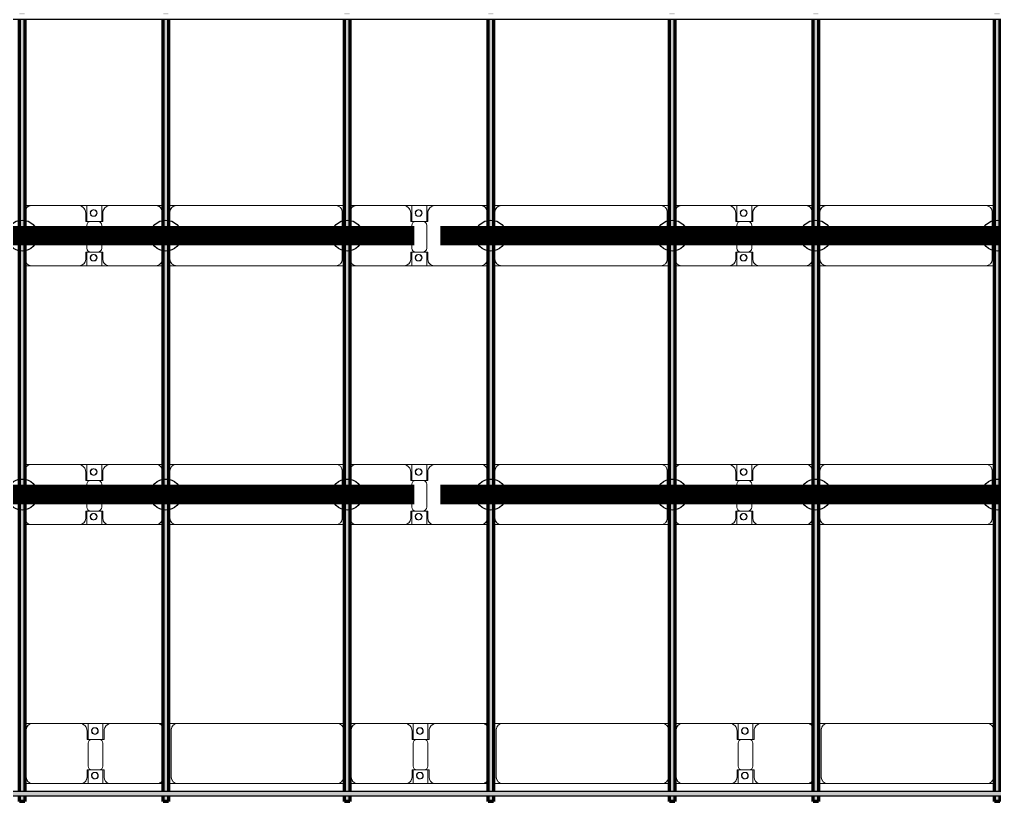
# Model space of a CAD drawing. Header units: millimetres. Extents: x -268744 to 115753, y -96240 to -10461.
# Drawn here: x -60065 to -52535, y -70687 to -64647 of the extents above; entities that cross this region are included whole.
import ezdxf

# ---------------------------------------------------------------- set-up
doc = ezdxf.new("R2010")
doc.units = ezdxf.units.MM
doc.layers.add('A-GENM', color=13, linetype='Continuous', lineweight=9)
doc.layers.add('S-BEAM', color=12, linetype='Continuous', lineweight=9)
doc.layers.add('GC-HOP 40x60 GIA CUONG', color=1, linetype='Continuous')

# ---------------------------------------------------------------- blocks, each defined once
blk = doc.blocks.new('Dầm C52 - Hộp 40x60-104813-KHUNG KẾT CẤU BÈ PIN 1')
at = {"layer": 'S-BEAM', "lineweight": 25}
blk.add_hatch(color=4, dxfattribs=at).paths.add_polyline_path([(-145811, -20), (145811, -20), (145811, 20), (-145811, 20)])
at = {"layer": 'S-BEAM', "color": 4, "lineweight": 25}
for p, q in [((-145811, 20), (145811, 20)), ((145811, -20), (-145811, -20))]:
    blk.add_line(p, q, dxfattribs=at)
blk = doc.blocks.new('Dầm C52 - Hộp 40x60-V24-KHUNG KẾT CẤU BÈ PIN 1')
at = {"layer": 'S-BEAM', "color": 4, "lineweight": 25}
blk.add_line((145811, -20), (-145811, -20), dxfattribs=at)
blk = doc.blocks.new('Dai phao do pin - DẢI PHAO ĐỠ PIN-V55-KHUNG KẾT CẤU BÈ PIN 1')
at = {"layer": 'A-GENM', "color": 7}
for p, q in [((48397.6, 241.6), (48459.7, 241.6)), ((48397.6, 241.6), (48459.7, 241.6)), ((48819.7, 241.6), (48459.7, 241.6)), ((48819.7, 241.6), (49002.2, 241.6)), ((49002.2, 241.6), (48819.7, 241.6)), ((48887.8, 241.6), (49070.3, 241.6)), ((48887.8, 116.2), (48887.8, 241.6)), ((49070.3, 241.6), (48887.8, 241.6)), ((49002.2, 241.6), (49002.2, 116.2)), ((49420.3, 241.6), (49070.3, 241.6)), ((49420.3, 241.6), (49467.6, 241.6)), ((49420.3, 241.6), (49467.6, 241.6)), ((49507.6, 241.6), (49579.7, 241.6)), ((49507.6, 241.6), (49579.7, 241.6)), ((50810.3, 241.6), (49579.7, 241.6)), ((50810.3, 241.6), (50867.6, 241.6)), ((50810.3, 241.6), (50867.6, 241.6)), ((50907.6, 241.6), (50969.7, 241.6)), ((50907.6, 241.6), (50969.7, 241.6)), ((51329.7, 241.6), (50969.7, 241.6)), ((51329.7, 241.6), (51512.2, 241.6)), ((51512.2, 241.6), (51329.7, 241.6)), ((51397.8, 241.6), (51580.3, 241.6)), ((51397.8, 116.2), (51397.8, 241.6)), ((51580.3, 241.6), (51397.8, 241.6)), ((51512.2, 241.6), (51512.2, 116.2)), ((51930.3, 241.6), (51580.3, 241.6)), ((51930.3, 241.6), (51977.6, 241.6)), ((51930.3, 241.6), (51977.6, 241.6)), ((52017.6, 241.6), (52089.7, 241.6)), ((52017.6, 241.6), (52089.7, 241.6)), ((53320.3, 241.6), (52089.7, 241.6)), ((53320.3, 241.6), (53377.6, 241.6)), ((53320.3, 241.6), (53377.6, 241.6)), ((53417.6, 241.6), (53479.7, 241.6)), ((53417.6, 241.6), (53479.7, 241.6)), ((53839.7, 241.6), (53479.7, 241.6)), ((53839.7, 241.6), (54022.2, 241.6)), ((54022.2, 241.6), (53839.7, 241.6)), ((53907.8, 241.6), (54090.3, 241.6)), ((53907.8, 116.2), (53907.8, 241.6)), ((54090.3, 241.6), (53907.8, 241.6)), ((54022.2, 241.6), (54022.2, 116.2)), ((54440.3, 241.6), (54090.3, 241.6)), ((54440.3, 241.6), (54487.6, 241.6)), ((54440.3, 241.6), (54487.6, 241.6)), ((54527.6, 241.6), (54599.7, 241.6)), ((54527.6, 241.6), (54599.7, 241.6)), ((55830.3, 241.6), (54599.7, 241.6)), ((55830.3, 241.6), (55887.6, 241.6)), ((55830.3, 241.6), (55887.6, 241.6)), ((48409.7, 191.6), (48409.7, -173.4)), ((48879.7, 118.2), (48879.7, 181.6)), ((49010.3, 181.6), (49010.3, 118.2)), ((49529.7, 191.6), (49529.7, -173.4)), ((50860.3, -173.4), (50860.3, 191.6)), ((50919.7, 191.6), (50919.7, -173.4)), ((51389.7, 118.2), (51389.7, 181.6)), ((51520.3, 181.6), (51520.3, 118.2)), ((52039.7, 191.6), (52039.7, -173.4)), ((53370.3, -173.4), (53370.3, 191.6)), ((53429.7, 191.6), (53429.7, -173.4)), ((53899.7, 118.2), (53899.7, 181.6)), ((54030.3, 181.6), (54030.3, 118.2)), ((54549.7, 191.6), (54549.7, -173.4)), ((55880.3, -173.4), (55880.3, 191.6)), ((48972.2, 118.2), (48879.7, 118.2)), ((48887.8, 88.2), (48887.8, -88.2)), ((49010.3, 118.2), (48917.8, 118.2)), ((49002.2, -88.2), (49002.2, 88.2)), ((51482.2, 118.2), (51389.7, 118.2)), ((51397.8, 88.2), (51397.8, -88.2)), ((51520.3, 118.2), (51427.8, 118.2)), ((51512.2, -88.2), (51512.2, 88.2)), ((53992.2, 118.2), (53899.7, 118.2)), ((53907.8, 88.2), (53907.8, -88.2)), ((54030.3, 118.2), (53937.8, 118.2)), ((54022.2, -88.2), (54022.2, 88.2)), ((48879.7, -173.4), (48879.7, -118.2)), ((48879.7, -118.2), (48972.2, -118.2)), ((48887.8, -223.4), (48887.8, -116.2)), ((48917.8, -118.2), (49010.3, -118.2)), ((49002.2, -116.2), (49002.2, -223.4)), ((49010.3, -118.2), (49010.3, -173.4)), ((51389.7, -173.4), (51389.7, -118.2)), ((51389.7, -118.2), (51482.2, -118.2)), ((51397.8, -223.4), (51397.8, -116.2)), ((51427.8, -118.2), (51520.3, -118.2)), ((51512.2, -116.2), (51512.2, -223.4)), ((51520.3, -118.2), (51520.3, -173.4)), ((53899.7, -173.4), (53899.7, -118.2)), ((53899.7, -118.2), (53992.2, -118.2)), ((53907.8, -223.4), (53907.8, -116.2)), ((53937.8, -118.2), (54030.3, -118.2)), ((54022.2, -116.2), (54022.2, -223.4)), ((54030.3, -118.2), (54030.3, -173.4)), ((48459.7, -223.4), (48397.6, -223.4)), ((48459.7, -223.4), (48397.6, -223.4)), ((48459.7, -223.4), (48829.7, -223.4)), ((49002.2, -223.4), (48829.7, -223.4)), ((48829.7, -223.4), (49002.2, -223.4)), ((49060.3, -223.4), (48887.8, -223.4)), ((48887.8, -223.4), (49060.3, -223.4)), ((49060.3, -223.4), (49420.3, -223.4)), ((49467.6, -223.4), (49420.3, -223.4)), ((49467.6, -223.4), (49420.3, -223.4)), ((49579.7, -223.4), (49507.6, -223.4)), ((49579.7, -223.4), (49507.6, -223.4)), ((49579.7, -223.4), (50810.3, -223.4)), ((50867.6, -223.4), (50810.3, -223.4)), ((50867.6, -223.4), (50810.3, -223.4)), ((50969.7, -223.4), (50907.6, -223.4)), ((50969.7, -223.4), (50907.6, -223.4)), ((50969.7, -223.4), (51339.7, -223.4)), ((51512.2, -223.4), (51339.7, -223.4)), ((51339.7, -223.4), (51512.2, -223.4)), ((51570.3, -223.4), (51397.8, -223.4)), ((51397.8, -223.4), (51570.3, -223.4)), ((51570.3, -223.4), (51930.3, -223.4)), ((51977.6, -223.4), (51930.3, -223.4)), ((51977.6, -223.4), (51930.3, -223.4)), ((52089.7, -223.4), (52017.6, -223.4)), ((52089.7, -223.4), (52017.6, -223.4)), ((52089.7, -223.4), (53320.3, -223.4)), ((53377.6, -223.4), (53320.3, -223.4)), ((53377.6, -223.4), (53320.3, -223.4)), ((53479.7, -223.4), (53417.6, -223.4)), ((53479.7, -223.4), (53417.6, -223.4)), ((53479.7, -223.4), (53849.7, -223.4)), ((54022.2, -223.4), (53849.7, -223.4)), ((53849.7, -223.4), (54022.2, -223.4)), ((54080.3, -223.4), (53907.8, -223.4)), ((53907.8, -223.4), (54080.3, -223.4)), ((54080.3, -223.4), (54440.3, -223.4)), ((54487.6, -223.4), (54440.3, -223.4)), ((54487.6, -223.4), (54440.3, -223.4)), ((54599.7, -223.4), (54527.6, -223.4)), ((54599.7, -223.4), (54527.6, -223.4)), ((54599.7, -223.4), (55830.3, -223.4)), ((55887.6, -223.4), (55830.3, -223.4)), ((55887.6, -223.4), (55830.3, -223.4))]:
    blk.add_line(p, q, dxfattribs=at)
for centre, radius, start, end in [((48459.7, 191.6), 50, 90, 180), ((48459.7, 191.6), 50, 105, 180), ((48819.7, 181.6), 60, 0, 90), ((48819.7, 181.6), 60, 0, 60), ((49070.3, 181.6), 60, 90, 180), ((49070.3, 181.6), 60, 120, 180), ((49420.3, 191.6), 50, 30, 90), ((49420.3, 191.6), 50, 30, 75), ((49579.7, 191.6), 50, 90, 180), ((49579.7, 191.6), 50, 105, 135), ((50810.3, 191.6), 50, 360, 90), ((50810.3, 191.6), 50, 60, 90), ((50969.7, 191.6), 50, 90, 180), ((50969.7, 191.6), 50, 105, 180), ((51329.7, 181.6), 60, 0, 90), ((51329.7, 181.6), 60, 0, 60), ((51580.3, 181.6), 60, 90, 180), ((51580.3, 181.6), 60, 120, 180), ((51930.3, 191.6), 50, 30, 90), ((51930.3, 191.6), 50, 30, 75), ((52089.7, 191.6), 50, 90, 180), ((52089.7, 191.6), 50, 105, 135), ((53320.3, 191.6), 50, 360, 90), ((53320.3, 191.6), 50, 60, 90), ((53479.7, 191.6), 50, 90, 180), ((53479.7, 191.6), 50, 105, 180), ((53839.7, 181.6), 60, 0, 90), ((53839.7, 181.6), 60, 0, 60), ((54090.3, 181.6), 60, 90, 180), ((54090.3, 181.6), 60, 120, 180), ((54440.3, 191.6), 50, 30, 90), ((54440.3, 191.6), 50, 30, 75), ((54599.7, 191.6), 50, 90, 180), ((54599.7, 191.6), 50, 105, 135), ((55830.3, 191.6), 50, 360, 90), ((55830.3, 191.6), 50, 60, 90), ((48938.6, 183.2), 25, 0, 180), ((48938.6, 183.2), 25, 180, 360), ((48938.6, 183.2), 25, 0, 165), ((48941.4, 183.2), 25, 0, 180), ((48941.4, 183.2), 25, 90, 180), ((48941.4, 183.2), 25, 180, 360), ((48941.4, 183.2), 25, 180, 300), ((48938.6, 183.2), 25, 210, 0), ((48941.4, 183.2), 25, 15, 75), ((48941.4, 183.2), 25, 330, 345), ((49579.7, 191.6), 50, 150, 180), ((50810.3, 191.6), 50, 15, 30), ((51448.6, 183.2), 25, 360, 180), ((51448.6, 183.2), 25, 180, 0), ((51448.6, 183.2), 25, 360, 165), ((51451.4, 183.2), 25, 0, 180), ((51451.4, 183.2), 25, 90, 180), ((51451.4, 183.2), 25, 180, 0), ((51451.4, 183.2), 25, 180, 300), ((51448.6, 183.2), 25, 210, 360), ((51451.4, 183.2), 25, 15, 75), ((51451.4, 183.2), 25, 330, 345), ((52089.7, 191.6), 50, 150, 180), ((53320.3, 191.6), 50, 15, 30), ((53958.6, 183.2), 25, 360, 180), ((53958.6, 183.2), 25, 180, 360), ((53958.6, 183.2), 25, 360, 165), ((53961.4, 183.2), 25, 0, 180), ((53961.4, 183.2), 25, 90, 180), ((53961.4, 183.2), 25, 180, 0), ((53961.4, 183.2), 25, 180, 300), ((53958.6, 183.2), 25, 210, 360), ((53961.4, 183.2), 25, 15, 75), ((53961.4, 183.2), 25, 330, 345), ((54599.7, 191.6), 50, 150, 180), ((55830.3, 191.6), 50, 15, 30), ((48917.8, 88.2), 30, 90, 180), ((48972.2, 88.2), 30, 0, 90), ((51427.8, 88.2), 30, 90, 180), ((51482.2, 88.2), 30, 0, 90), ((53937.8, 88.2), 30, 90, 180), ((53992.2, 88.2), 30, 0, 90), ((48917.8, -88.2), 30, 180, 270), ((48938.6, -161.8), 25, 0, 180), ((48938.6, -161.8), 25, 105, 165), ((48941.4, -161.8), 25, 360, 180), ((48941.4, -161.8), 25, 105, 180), ((48938.6, -161.8), 25, 0, 75), ((48941.4, -161.8), 25, 15, 75), ((48972.2, -88.2), 30, 270, 360), ((51427.8, -88.2), 30, 180, 270), ((51448.6, -161.8), 25, 360, 180), ((51448.6, -161.8), 25, 105, 165), ((51451.4, -161.8), 25, 0, 180), ((51451.4, -161.8), 25, 105, 180), ((51448.6, -161.8), 25, 360, 75), ((51451.4, -161.8), 25, 15, 75), ((51482.2, -88.2), 30, 270, 0), ((53937.8, -88.2), 30, 180, 270), ((53958.6, -161.8), 25, 360, 180), ((53958.6, -161.8), 25, 105, 165), ((53961.4, -161.8), 25, 0, 180), ((53961.4, -161.8), 25, 105, 180), ((53958.6, -161.8), 25, 360, 75), ((53961.4, -161.8), 25, 15, 75), ((53992.2, -88.2), 30, 270, 0), ((48459.7, -173.4), 50, 180, 270), ((48459.7, -173.4), 50, 180, 255), ((48829.7, -173.4), 50, 270, 0), ((48829.7, -173.4), 50, 285, 0), ((48938.6, -161.8), 25, 180, 0), ((48938.6, -161.8), 25, 195, 0), ((48941.4, -161.8), 25, 180, 360), ((48941.4, -161.8), 25, 180, 270), ((48941.4, -161.8), 25, 285, 345), ((49060.3, -173.4), 50, 180, 270), ((49060.3, -173.4), 50, 180, 255), ((49420.3, -173.4), 50, 270, 330), ((49420.3, -173.4), 50, 285, 330), ((49579.7, -173.4), 50, 180, 270), ((49579.7, -173.4), 50, 180, 210), ((49579.7, -173.4), 50, 240, 270), ((50810.3, -173.4), 50, 270, 0), ((50810.3, -173.4), 50, 285, 300), ((50810.3, -173.4), 50, 330, 0), ((50969.7, -173.4), 50, 180, 270), ((50969.7, -173.4), 50, 180, 255), ((51339.7, -173.4), 50, 270, 360), ((51339.7, -173.4), 50, 285, 0), ((51448.6, -161.8), 25, 180, 0), ((51448.6, -161.8), 25, 195, 360), ((51451.4, -161.8), 25, 180, 0), ((51451.4, -161.8), 25, 180, 270), ((51451.4, -161.8), 25, 285, 345), ((51570.3, -173.4), 50, 180, 270), ((51570.3, -173.4), 50, 180, 255), ((51930.3, -173.4), 50, 270, 330), ((51930.3, -173.4), 50, 285, 330), ((52089.7, -173.4), 50, 180, 270), ((52089.7, -173.4), 50, 180, 210), ((52089.7, -173.4), 50, 240, 270), ((53320.3, -173.4), 50, 270, 0), ((53320.3, -173.4), 50, 330, 0), ((53479.7, -173.4), 50, 180, 270), ((53479.7, -173.4), 50, 180, 255), ((53849.7, -173.4), 50, 270, 360), ((53849.7, -173.4), 50, 285, 360), ((53958.6, -161.8), 25, 180, 360), ((53958.6, -161.8), 25, 195, 360), ((53961.4, -161.8), 25, 180, 0), ((53961.4, -161.8), 25, 180, 270), ((53961.4, -161.8), 25, 285, 345), ((54080.3, -173.4), 50, 180, 270), ((54080.3, -173.4), 50, 180, 255), ((54440.3, -173.4), 50, 270, 330), ((54440.3, -173.4), 50, 285, 330), ((54599.7, -173.4), 50, 180, 270), ((54599.7, -173.4), 50, 180, 210), ((54599.7, -173.4), 50, 240, 270), ((55830.3, -173.4), 50, 270, 0), ((55830.3, -173.4), 50, 285, 300), ((55830.3, -173.4), 50, 330, 0)]:
    blk.add_arc(centre, radius, start, end, dxfattribs=at)
blk = doc.blocks.new('Dai phao do pin - DẢI PHAO ĐỠ PIN-V56-KHUNG KẾT CẤU BÈ PIN 1')
at = {"layer": 'A-GENM', "color": 7}
for p, q in [((48407.6, 241.6), (48459.7, 241.6)), ((48407.6, 241.6), (48459.7, 241.6)), ((48819.7, 241.6), (48459.7, 241.6)), ((48819.7, 241.6), (49002.2, 241.6)), ((49002.2, 241.6), (48819.7, 241.6)), ((48887.8, 241.6), (49070.3, 241.6)), ((48887.8, 116.2), (48887.8, 241.6)), ((49070.3, 241.6), (48887.8, 241.6)), ((49002.2, 241.6), (49002.2, 116.2)), ((49420.3, 241.6), (49070.3, 241.6)), ((49420.3, 241.6), (49477.6, 241.6)), ((49420.3, 241.6), (49477.6, 241.6)), ((49517.6, 241.6), (49579.7, 241.6)), ((49517.6, 241.6), (49579.7, 241.6)), ((50810.3, 241.6), (49579.7, 241.6)), ((50810.3, 241.6), (50877.6, 241.6)), ((50810.3, 241.6), (50877.6, 241.6)), ((50917.6, 241.6), (50969.7, 241.6)), ((50917.6, 241.6), (50969.7, 241.6)), ((51329.7, 241.6), (50969.7, 241.6)), ((51329.7, 241.6), (51512.2, 241.6)), ((51512.2, 241.6), (51329.7, 241.6)), ((51397.8, 241.6), (51580.3, 241.6)), ((51397.8, 116.2), (51397.8, 241.6)), ((51580.3, 241.6), (51397.8, 241.6)), ((51512.2, 241.6), (51512.2, 116.2)), ((51930.3, 241.6), (51580.3, 241.6)), ((51930.3, 241.6), (51987.6, 241.6)), ((51930.3, 241.6), (51987.6, 241.6)), ((52027.6, 241.6), (52089.7, 241.6)), ((52027.6, 241.6), (52089.7, 241.6)), ((53320.3, 241.6), (52089.7, 241.6)), ((53320.3, 241.6), (53387.6, 241.6)), ((53320.3, 241.6), (53387.6, 241.6)), ((53427.6, 241.6), (53479.7, 241.6)), ((53427.6, 241.6), (53479.7, 241.6)), ((53839.7, 241.6), (53479.7, 241.6)), ((53839.7, 241.6), (54022.2, 241.6)), ((54022.2, 241.6), (53839.7, 241.6)), ((53907.8, 241.6), (54090.3, 241.6)), ((53907.8, 116.2), (53907.8, 241.6)), ((54090.3, 241.6), (53907.8, 241.6)), ((54022.2, 241.6), (54022.2, 116.2)), ((54440.3, 241.6), (54090.3, 241.6)), ((54440.3, 241.6), (54497.6, 241.6)), ((54440.3, 241.6), (54497.6, 241.6)), ((54537.6, 241.6), (54599.7, 241.6)), ((54537.6, 241.6), (54599.7, 241.6)), ((55830.3, 241.6), (54599.7, 241.6)), ((55830.3, 241.6), (55897.6, 241.6)), ((55830.3, 241.6), (55897.6, 241.6)), ((48409.7, 191.6), (48409.7, -173.4)), ((48879.7, 118.2), (48879.7, 181.6)), ((49010.3, 181.6), (49010.3, 118.2)), ((49470.3, -173.4), (49470.3, 191.6)), ((49529.7, 191.6), (49529.7, -173.4)), ((50860.3, -173.4), (50860.3, 191.6)), ((50919.7, 191.6), (50919.7, -173.4)), ((51389.7, 118.2), (51389.7, 181.6)), ((51520.3, 181.6), (51520.3, 118.2)), ((51980.3, -173.4), (51980.3, 191.6)), ((52039.7, 191.6), (52039.7, -173.4)), ((53370.3, -173.4), (53370.3, 191.6)), ((53429.7, 191.6), (53429.7, -173.4)), ((53899.7, 118.2), (53899.7, 181.6)), ((54030.3, 181.6), (54030.3, 118.2)), ((54490.3, -173.4), (54490.3, 191.6)), ((54549.7, 191.6), (54549.7, -173.4)), ((55880.3, -173.4), (55880.3, 191.6)), ((48972.2, 118.2), (48879.7, 118.2)), ((48887.8, 88.2), (48887.8, -88.2)), ((49010.3, 118.2), (48917.8, 118.2)), ((49002.2, -88.2), (49002.2, 88.2)), ((51482.2, 118.2), (51389.7, 118.2)), ((51397.8, 88.2), (51397.8, -88.2)), ((51520.3, 118.2), (51427.8, 118.2)), ((51512.2, -88.2), (51512.2, 88.2)), ((53992.2, 118.2), (53899.7, 118.2)), ((53907.8, 88.2), (53907.8, -88.2)), ((54030.3, 118.2), (53937.8, 118.2)), ((54022.2, -88.2), (54022.2, 88.2)), ((48879.7, -173.4), (48879.7, -118.2)), ((48879.7, -118.2), (48972.2, -118.2)), ((48887.8, -223.4), (48887.8, -116.2)), ((48917.8, -118.2), (49010.3, -118.2)), ((49002.2, -116.2), (49002.2, -223.4)), ((49010.3, -118.2), (49010.3, -173.4)), ((51389.7, -173.4), (51389.7, -118.2)), ((51389.7, -118.2), (51482.2, -118.2)), ((51397.8, -223.4), (51397.8, -116.2)), ((51427.8, -118.2), (51520.3, -118.2)), ((51512.2, -116.2), (51512.2, -223.4)), ((51520.3, -118.2), (51520.3, -173.4)), ((53899.7, -173.4), (53899.7, -118.2)), ((53899.7, -118.2), (53992.2, -118.2)), ((53907.8, -223.4), (53907.8, -116.2)), ((53937.8, -118.2), (54030.3, -118.2)), ((54022.2, -116.2), (54022.2, -223.4)), ((54030.3, -118.2), (54030.3, -173.4)), ((48459.7, -223.4), (48407.6, -223.4)), ((48459.7, -223.4), (48407.6, -223.4)), ((48459.7, -223.4), (48829.7, -223.4)), ((49002.2, -223.4), (48829.7, -223.4)), ((48829.7, -223.4), (49002.2, -223.4)), ((49060.3, -223.4), (48887.8, -223.4)), ((48887.8, -223.4), (49060.3, -223.4)), ((49060.3, -223.4), (49420.3, -223.4)), ((49477.6, -223.4), (49420.3, -223.4)), ((49477.6, -223.4), (49420.3, -223.4)), ((49579.7, -223.4), (49517.6, -223.4)), ((49579.7, -223.4), (49517.6, -223.4)), ((49579.7, -223.4), (50810.3, -223.4)), ((50877.6, -223.4), (50810.3, -223.4)), ((50877.6, -223.4), (50810.3, -223.4)), ((50969.7, -223.4), (50917.6, -223.4)), ((50969.7, -223.4), (50917.6, -223.4)), ((50969.7, -223.4), (51339.7, -223.4)), ((51512.2, -223.4), (51339.7, -223.4)), ((51339.7, -223.4), (51512.2, -223.4)), ((51570.3, -223.4), (51397.8, -223.4)), ((51397.8, -223.4), (51570.3, -223.4)), ((51570.3, -223.4), (51930.3, -223.4)), ((51987.6, -223.4), (51930.3, -223.4)), ((51987.6, -223.4), (51930.3, -223.4)), ((52089.7, -223.4), (52027.6, -223.4)), ((52089.7, -223.4), (52027.6, -223.4)), ((52089.7, -223.4), (53320.3, -223.4)), ((53387.6, -223.4), (53320.3, -223.4)), ((53387.6, -223.4), (53320.3, -223.4)), ((53479.7, -223.4), (53427.6, -223.4)), ((53479.7, -223.4), (53427.6, -223.4)), ((53479.7, -223.4), (53849.7, -223.4)), ((54022.2, -223.4), (53849.7, -223.4)), ((53849.7, -223.4), (54022.2, -223.4)), ((54080.3, -223.4), (53907.8, -223.4)), ((53907.8, -223.4), (54080.3, -223.4)), ((54080.3, -223.4), (54440.3, -223.4)), ((54497.6, -223.4), (54440.3, -223.4)), ((54497.6, -223.4), (54440.3, -223.4)), ((54599.7, -223.4), (54537.6, -223.4)), ((54599.7, -223.4), (54537.6, -223.4)), ((54599.7, -223.4), (55830.3, -223.4)), ((55897.6, -223.4), (55830.3, -223.4)), ((55897.6, -223.4), (55830.3, -223.4))]:
    blk.add_line(p, q, dxfattribs=at)
for centre, radius, start, end in [((48459.7, 191.6), 50, 90, 180), ((48459.7, 191.6), 50, 105, 180), ((48819.7, 181.6), 60, 0, 90), ((48819.7, 181.6), 60, 0, 60), ((49070.3, 181.6), 60, 90, 180), ((49070.3, 181.6), 60, 120, 180), ((49420.3, 191.6), 50, 0, 90), ((49420.3, 191.6), 50, 0, 75), ((49579.7, 191.6), 50, 90, 180), ((49579.7, 191.6), 50, 105, 135), ((50810.3, 191.6), 50, 360, 90), ((50810.3, 191.6), 50, 60, 90), ((50969.7, 191.6), 50, 90, 180), ((50969.7, 191.6), 50, 105, 180), ((51329.7, 181.6), 60, 0, 90), ((51329.7, 181.6), 60, 0, 60), ((51580.3, 181.6), 60, 90, 180), ((51580.3, 181.6), 60, 120, 180), ((51930.3, 191.6), 50, 0, 90), ((51930.3, 191.6), 50, 0, 75), ((52089.7, 191.6), 50, 90, 180), ((52089.7, 191.6), 50, 105, 135), ((53320.3, 191.6), 50, 360, 90), ((53320.3, 191.6), 50, 55.98193, 90), ((53479.7, 191.6), 50, 90, 180), ((53479.7, 191.6), 50, 105, 180), ((53839.7, 181.6), 60, 0, 90), ((53839.7, 181.6), 60, 0, 60), ((54090.3, 181.6), 60, 90, 180), ((54090.3, 181.6), 60, 120, 180), ((54440.3, 191.6), 50, 0, 90), ((54440.3, 191.6), 50, 0, 75), ((54599.7, 191.6), 50, 90, 180), ((54599.7, 191.6), 50, 105, 135), ((55830.3, 191.6), 50, 360, 90), ((55830.3, 191.6), 50, 60, 90), ((48938.6, 183.2), 25, 0, 180), ((48938.6, 183.2), 25, 180, 360), ((48938.6, 183.2), 25, 0, 165), ((48941.4, 183.2), 25, 0, 180), ((48941.4, 183.2), 25, 90, 180), ((48941.4, 183.2), 25, 180, 360), ((48941.4, 183.2), 25, 180, 300), ((48938.6, 183.2), 25, 210, 0), ((48941.4, 183.2), 25, 15, 75), ((48941.4, 183.2), 25, 330, 345), ((49579.7, 191.6), 50, 150, 180), ((50810.3, 191.6), 50, 15, 30), ((51448.6, 183.2), 25, 360, 180), ((51448.6, 183.2), 25, 180, 0), ((51448.6, 183.2), 25, 360, 165), ((51451.4, 183.2), 25, 0, 180), ((51451.4, 183.2), 25, 90, 180), ((51451.4, 183.2), 25, 180, 0), ((51451.4, 183.2), 25, 180, 300), ((51448.6, 183.2), 25, 210, 360), ((51451.4, 183.2), 25, 15, 75), ((51451.4, 183.2), 25, 330, 345), ((52089.7, 191.6), 50, 150, 180), ((53320.3, 191.6), 50, 15, 30), ((53958.6, 183.2), 25, 360, 180), ((53958.6, 183.2), 25, 180, 360), ((53958.6, 183.2), 25, 360, 165), ((53961.4, 183.2), 25, 0, 180), ((53961.4, 183.2), 25, 90, 180), ((53961.4, 183.2), 25, 180, 0), ((53961.4, 183.2), 25, 180, 300), ((53958.6, 183.2), 25, 210, 255), ((53958.6, 183.2), 25, 255.62728, 360), ((53961.4, 183.2), 25, 15, 75), ((53961.4, 183.2), 25, 330, 345), ((54599.7, 191.6), 50, 150, 180), ((55830.3, 191.6), 50, 15, 30), ((48917.8, 88.2), 30, 90, 180), ((48972.2, 88.2), 30, 0, 90), ((51427.8, 88.2), 30, 90, 180), ((51482.2, 88.2), 30, 0, 90), ((53937.8, 88.2), 30, 90, 180), ((53992.2, 88.2), 30, 0, 90), ((48917.8, -88.2), 30, 180, 270), ((48938.6, -161.8), 25, 0, 180), ((48938.6, -161.8), 25, 105, 165), ((48941.4, -161.8), 25, 360, 180), ((48941.4, -161.8), 25, 105, 180), ((48938.6, -161.8), 25, 0, 75), ((48941.4, -161.8), 25, 15, 75), ((48972.2, -88.2), 30, 270, 360), ((51427.8, -88.2), 30, 180, 270), ((51448.6, -161.8), 25, 360, 180), ((51448.6, -161.8), 25, 105, 165), ((51451.4, -161.8), 25, 0, 180), ((51451.4, -161.8), 25, 105, 180), ((51448.6, -161.8), 25, 360, 75), ((51451.4, -161.8), 25, 15, 75), ((51482.2, -88.2), 30, 270, 0), ((53937.8, -88.2), 30, 180, 270), ((53958.6, -161.8), 25, 360, 180), ((53958.6, -161.8), 25, 105, 165), ((53961.4, -161.8), 25, 0, 180), ((53961.4, -161.8), 25, 105, 180), ((53958.6, -161.8), 25, 360, 75), ((53961.4, -161.8), 25, 15, 75), ((53992.2, -88.2), 30, 270, 0), ((48459.7, -173.4), 50, 180, 270), ((48459.7, -173.4), 50, 180, 255), ((48829.7, -173.4), 50, 270, 0), ((48829.7, -173.4), 50, 285, 0), ((48938.6, -161.8), 25, 180, 0), ((48938.6, -161.8), 25, 195, 0), ((48941.4, -161.8), 25, 180, 360), ((48941.4, -161.8), 25, 180, 270), ((48941.4, -161.8), 25, 285, 345), ((49060.3, -173.4), 50, 180, 270), ((49060.3, -173.4), 50, 180, 255), ((49420.3, -173.4), 50, 270, 360), ((49420.3, -173.4), 50, 285, 360), ((49579.7, -173.4), 50, 180, 270), ((49579.7, -173.4), 50, 180, 210), ((49579.7, -173.4), 50, 240, 270), ((50810.3, -173.4), 50, 270, 0), ((50810.3, -173.4), 50, 285, 300), ((50810.3, -173.4), 50, 330, 0), ((50969.7, -173.4), 50, 180, 270), ((50969.7, -173.4), 50, 180, 255), ((51339.7, -173.4), 50, 270, 360), ((51339.7, -173.4), 50, 285, 0), ((51448.6, -161.8), 25, 180, 0), ((51448.6, -161.8), 25, 195, 360), ((51451.4, -161.8), 25, 180, 0), ((51451.4, -161.8), 25, 180, 270), ((51451.4, -161.8), 25, 285, 345), ((51570.3, -173.4), 50, 180, 270), ((51570.3, -173.4), 50, 180, 255), ((51930.3, -173.4), 50, 270, 0), ((51930.3, -173.4), 50, 285, 0), ((52089.7, -173.4), 50, 180, 270), ((52089.7, -173.4), 50, 180, 210), ((52089.7, -173.4), 50, 240, 270), ((53320.3, -173.4), 50, 270, 0), ((53320.3, -173.4), 50, 285, 300), ((53320.3, -173.4), 50, 330, 0), ((53479.7, -173.4), 50, 180, 270), ((53479.7, -173.4), 50, 180, 255), ((53849.7, -173.4), 50, 270, 360), ((53849.7, -173.4), 50, 285, 360), ((53958.6, -161.8), 25, 180, 360), ((53958.6, -161.8), 25, 195, 360), ((53961.4, -161.8), 25, 180, 0), ((53961.4, -161.8), 25, 180, 270), ((53961.4, -161.8), 25, 285, 345), ((54080.3, -173.4), 50, 180, 270), ((54080.3, -173.4), 50, 180, 255), ((54440.3, -173.4), 50, 270, 360), ((54440.3, -173.4), 50, 285, 360), ((54599.7, -173.4), 50, 180, 270), ((54599.7, -173.4), 50, 180, 210.6926), ((54599.7, -173.4), 50, 240, 270), ((55830.3, -173.4), 50, 270, 0), ((55830.3, -173.4), 50, 285, 300), ((55830.3, -173.4), 50, 330, 0)]:
    blk.add_arc(centre, radius, start, end, dxfattribs=at)
blk = doc.blocks.new('Dai phao do pin - DẢI PHAO ĐỠ PIN-V57-KHUNG KẾT CẤU BÈ PIN 1')
at = {"layer": 'A-GENM', "color": 7}
for p, q in [((48407.6, 241.6), (48459.7, 241.6)), ((48407.6, 241.6), (48459.7, 241.6)), ((48819.7, 241.6), (48459.7, 241.6)), ((48819.7, 241.6), (49002.2, 241.6)), ((49002.2, 241.6), (48819.7, 241.6)), ((48887.8, 241.6), (49070.3, 241.6)), ((48887.8, 116.2), (48887.8, 241.6)), ((49070.3, 241.6), (48887.8, 241.6)), ((49002.2, 241.6), (49002.2, 116.2)), ((49420.3, 241.6), (49070.3, 241.6)), ((49420.3, 241.6), (49477.6, 241.6)), ((49420.3, 241.6), (49477.6, 241.6)), ((49517.6, 241.6), (49579.7, 241.6)), ((49517.6, 241.6), (49579.7, 241.6)), ((50810.3, 241.6), (49579.7, 241.6)), ((50810.3, 241.6), (50877.6, 241.6)), ((50810.3, 241.6), (50877.6, 241.6)), ((50917.6, 241.6), (50969.7, 241.6)), ((50917.6, 241.6), (50969.7, 241.6)), ((51329.7, 241.6), (50969.7, 241.6)), ((51329.7, 241.6), (51512.2, 241.6)), ((51512.2, 241.6), (51329.7, 241.6)), ((51397.8, 241.6), (51580.3, 241.6)), ((51397.8, 116.2), (51397.8, 241.6)), ((51580.3, 241.6), (51397.8, 241.6)), ((51512.2, 241.6), (51512.2, 116.2)), ((51930.3, 241.6), (51580.3, 241.6)), ((51930.3, 241.6), (51987.6, 241.6)), ((51930.3, 241.6), (51987.6, 241.6)), ((52027.6, 241.6), (52089.7, 241.6)), ((52027.6, 241.6), (52089.7, 241.6)), ((53320.3, 241.6), (52089.7, 241.6)), ((53320.3, 241.6), (53387.6, 241.6)), ((53320.3, 241.6), (53387.6, 241.6)), ((53427.6, 241.6), (53479.7, 241.6)), ((53427.6, 241.6), (53479.7, 241.6)), ((53839.7, 241.6), (53479.7, 241.6)), ((53839.7, 241.6), (54022.2, 241.6)), ((54022.2, 241.6), (53839.7, 241.6)), ((53907.8, 241.6), (54090.3, 241.6)), ((53907.8, 116.2), (53907.8, 241.6)), ((54090.3, 241.6), (53907.8, 241.6)), ((54022.2, 241.6), (54022.2, 116.2)), ((54440.3, 241.6), (54090.3, 241.6)), ((54440.3, 241.6), (54497.6, 241.6)), ((54440.3, 241.6), (54497.6, 241.6)), ((54537.6, 241.6), (54599.7, 241.6)), ((54537.6, 241.6), (54599.7, 241.6)), ((55830.3, 241.6), (54599.7, 241.6)), ((55830.3, 241.6), (55897.6, 241.6)), ((55830.3, 241.6), (55897.6, 241.6)), ((48409.7, 191.6), (48409.7, -173.4)), ((48879.7, 118.2), (48879.7, 181.6)), ((49010.3, 181.6), (49010.3, 118.2)), ((49470.3, -173.4), (49470.3, 191.6)), ((49529.7, 191.6), (49529.7, -173.4)), ((50860.3, -173.4), (50860.3, 191.6)), ((50919.7, 191.6), (50919.7, -173.4)), ((51389.7, 118.2), (51389.7, 181.6)), ((51520.3, 181.6), (51520.3, 118.2)), ((51980.3, -173.4), (51980.3, 191.6)), ((52039.7, 191.6), (52039.7, -173.4)), ((53370.3, -173.4), (53370.3, 191.6)), ((53429.7, 191.6), (53429.7, -173.4)), ((53899.7, 118.2), (53899.7, 181.6)), ((54030.3, 181.6), (54030.3, 118.2)), ((54490.3, -173.4), (54490.3, 191.6)), ((54549.7, 191.6), (54549.7, -173.4)), ((55880.3, -173.4), (55880.3, 191.6)), ((48972.2, 118.2), (48879.7, 118.2)), ((48887.8, 88.2), (48887.8, -88.2)), ((49010.3, 118.2), (48917.8, 118.2)), ((49002.2, -88.2), (49002.2, 88.2)), ((51482.2, 118.2), (51389.7, 118.2)), ((51397.8, 88.2), (51397.8, -88.2)), ((51520.3, 118.2), (51427.8, 118.2)), ((51512.2, -88.2), (51512.2, 88.2)), ((53992.2, 118.2), (53899.7, 118.2)), ((53907.8, 88.2), (53907.8, -88.2)), ((54030.3, 118.2), (53937.8, 118.2)), ((54022.2, -88.2), (54022.2, 88.2)), ((48879.7, -173.4), (48879.7, -118.2)), ((48879.7, -118.2), (48972.2, -118.2)), ((48887.8, -223.4), (48887.8, -116.2)), ((48917.8, -118.2), (49010.3, -118.2)), ((49002.2, -116.2), (49002.2, -223.4)), ((49010.3, -118.2), (49010.3, -173.4)), ((51389.7, -173.4), (51389.7, -118.2)), ((51389.7, -118.2), (51482.2, -118.2)), ((51397.8, -223.4), (51397.8, -116.2)), ((51427.8, -118.2), (51520.3, -118.2)), ((51512.2, -116.2), (51512.2, -223.4)), ((51520.3, -118.2), (51520.3, -173.4)), ((53899.7, -173.4), (53899.7, -118.2)), ((53899.7, -118.2), (53992.2, -118.2)), ((53907.8, -223.4), (53907.8, -116.2)), ((53937.8, -118.2), (54030.3, -118.2)), ((54022.2, -116.2), (54022.2, -223.4)), ((54030.3, -118.2), (54030.3, -173.4)), ((48459.7, -223.4), (48407.6, -223.4)), ((48459.7, -223.4), (48407.6, -223.4)), ((48459.7, -223.4), (48829.7, -223.4)), ((49002.2, -223.4), (48829.7, -223.4)), ((48829.7, -223.4), (49002.2, -223.4)), ((49060.3, -223.4), (48887.8, -223.4)), ((48887.8, -223.4), (49060.3, -223.4)), ((49060.3, -223.4), (49420.3, -223.4)), ((49477.6, -223.4), (49420.3, -223.4)), ((49477.6, -223.4), (49420.3, -223.4)), ((49579.7, -223.4), (49517.6, -223.4)), ((49579.7, -223.4), (49517.6, -223.4)), ((49579.7, -223.4), (50810.3, -223.4)), ((50877.6, -223.4), (50810.3, -223.4)), ((50877.6, -223.4), (50810.3, -223.4)), ((50969.7, -223.4), (50917.6, -223.4)), ((50969.7, -223.4), (50917.6, -223.4)), ((50969.7, -223.4), (51339.7, -223.4)), ((51512.2, -223.4), (51339.7, -223.4)), ((51339.7, -223.4), (51512.2, -223.4)), ((51570.3, -223.4), (51397.8, -223.4)), ((51397.8, -223.4), (51570.3, -223.4)), ((51570.3, -223.4), (51930.3, -223.4)), ((51987.6, -223.4), (51930.3, -223.4)), ((51987.6, -223.4), (51930.3, -223.4)), ((52089.7, -223.4), (52027.6, -223.4)), ((52089.7, -223.4), (52027.6, -223.4)), ((52089.7, -223.4), (53320.3, -223.4)), ((53387.6, -223.4), (53320.3, -223.4)), ((53387.6, -223.4), (53320.3, -223.4)), ((53479.7, -223.4), (53427.6, -223.4)), ((53479.7, -223.4), (53427.6, -223.4)), ((53479.7, -223.4), (53849.7, -223.4)), ((54022.2, -223.4), (53849.7, -223.4)), ((53849.7, -223.4), (54022.2, -223.4)), ((54080.3, -223.4), (53907.8, -223.4)), ((53907.8, -223.4), (54080.3, -223.4)), ((54080.3, -223.4), (54440.3, -223.4)), ((54497.6, -223.4), (54440.3, -223.4)), ((54497.6, -223.4), (54440.3, -223.4)), ((54599.7, -223.4), (54537.6, -223.4)), ((54599.7, -223.4), (54537.6, -223.4)), ((54599.7, -223.4), (55830.3, -223.4)), ((55897.6, -223.4), (55830.3, -223.4)), ((55897.6, -223.4), (55830.3, -223.4))]:
    blk.add_line(p, q, dxfattribs=at)
for centre, radius, start, end in [((48459.7, 191.6), 50, 90, 180), ((48459.7, 191.6), 50, 105, 180), ((48819.7, 181.6), 60, 0, 90), ((48819.7, 181.6), 60, 0, 60), ((49070.3, 181.6), 60, 90, 180), ((49070.3, 181.6), 60, 120, 180), ((49420.3, 191.6), 50, 0, 90), ((49420.3, 191.6), 50, 0, 75), ((49579.7, 191.6), 50, 90, 180), ((49579.7, 191.6), 50, 105, 135), ((50810.3, 191.6), 50, 360, 90), ((50810.3, 191.6), 50, 60, 90), ((50969.7, 191.6), 50, 90, 180), ((50969.7, 191.6), 50, 105, 180), ((51329.7, 181.6), 60, 0, 90), ((51329.7, 181.6), 60, 0, 60), ((51580.3, 181.6), 60, 90, 180), ((51580.3, 181.6), 60, 120, 180), ((51930.3, 191.6), 50, 0, 90), ((51930.3, 191.6), 50, 0, 75), ((52089.7, 191.6), 50, 90, 180), ((52089.7, 191.6), 50, 105, 135), ((53320.3, 191.6), 50, 360, 90), ((53320.3, 191.6), 50, 55.98193, 90), ((53479.7, 191.6), 50, 90, 180), ((53479.7, 191.6), 50, 105, 180), ((53839.7, 181.6), 60, 0, 90), ((53839.7, 181.6), 60, 0, 60), ((54090.3, 181.6), 60, 90, 180), ((54090.3, 181.6), 60, 120, 180), ((54440.3, 191.6), 50, 0, 90), ((54440.3, 191.6), 50, 0, 75), ((54599.7, 191.6), 50, 90, 180), ((54599.7, 191.6), 50, 105, 135), ((55830.3, 191.6), 50, 360, 90), ((55830.3, 191.6), 50, 60, 90), ((48938.6, 183.2), 25, 0, 180), ((48938.6, 183.2), 25, 180, 360), ((48938.6, 183.2), 25, 0, 165), ((48941.4, 183.2), 25, 0, 180), ((48941.4, 183.2), 25, 90, 180), ((48941.4, 183.2), 25, 180, 360), ((48941.4, 183.2), 25, 180, 300), ((48938.6, 183.2), 25, 210, 0), ((48941.4, 183.2), 25, 15, 75), ((48941.4, 183.2), 25, 330, 345), ((49579.7, 191.6), 50, 150, 180), ((50810.3, 191.6), 50, 15, 30), ((51448.6, 183.2), 25, 360, 180), ((51448.6, 183.2), 25, 180, 0), ((51448.6, 183.2), 25, 360, 165), ((51451.4, 183.2), 25, 0, 180), ((51451.4, 183.2), 25, 90, 180), ((51451.4, 183.2), 25, 180, 0), ((51451.4, 183.2), 25, 180, 300), ((51448.6, 183.2), 25, 210, 360), ((51451.4, 183.2), 25, 15, 75), ((51451.4, 183.2), 25, 330, 345), ((52089.7, 191.6), 50, 150, 180), ((53320.3, 191.6), 50, 15, 30), ((53958.6, 183.2), 25, 360, 180), ((53958.6, 183.2), 25, 180, 360), ((53958.6, 183.2), 25, 360, 165), ((53961.4, 183.2), 25, 0, 180), ((53961.4, 183.2), 25, 90, 180), ((53961.4, 183.2), 25, 180, 0), ((53961.4, 183.2), 25, 180, 300), ((53958.6, 183.2), 25, 210, 255), ((53958.6, 183.2), 25, 255.62728, 360), ((53961.4, 183.2), 25, 15, 75), ((53961.4, 183.2), 25, 330, 345), ((54599.7, 191.6), 50, 150, 180), ((55830.3, 191.6), 50, 15, 30), ((48917.8, 88.2), 30, 90, 180), ((48972.2, 88.2), 30, 0, 90), ((51427.8, 88.2), 30, 90, 180), ((51482.2, 88.2), 30, 0, 90), ((53937.8, 88.2), 30, 90, 180), ((53992.2, 88.2), 30, 0, 90), ((48917.8, -88.2), 30, 180, 270), ((48938.6, -161.8), 25, 0, 180), ((48938.6, -161.8), 25, 105, 165), ((48941.4, -161.8), 25, 360, 180), ((48941.4, -161.8), 25, 105, 180), ((48938.6, -161.8), 25, 0, 75), ((48941.4, -161.8), 25, 15, 75), ((48972.2, -88.2), 30, 270, 360), ((51427.8, -88.2), 30, 180, 270), ((51448.6, -161.8), 25, 360, 180), ((51448.6, -161.8), 25, 105, 165), ((51451.4, -161.8), 25, 0, 180), ((51451.4, -161.8), 25, 105, 180), ((51448.6, -161.8), 25, 360, 75), ((51451.4, -161.8), 25, 15, 75), ((51482.2, -88.2), 30, 270, 0), ((53937.8, -88.2), 30, 180, 270), ((53958.6, -161.8), 25, 360, 180), ((53958.6, -161.8), 25, 105, 165), ((53961.4, -161.8), 25, 0, 180), ((53961.4, -161.8), 25, 105, 180), ((53958.6, -161.8), 25, 360, 75), ((53961.4, -161.8), 25, 15, 75), ((53992.2, -88.2), 30, 270, 0), ((48459.7, -173.4), 50, 180, 270), ((48459.7, -173.4), 50, 180, 255), ((48829.7, -173.4), 50, 270, 0), ((48829.7, -173.4), 50, 285, 0), ((48938.6, -161.8), 25, 180, 0), ((48938.6, -161.8), 25, 195, 0), ((48941.4, -161.8), 25, 180, 360), ((48941.4, -161.8), 25, 180, 270), ((48941.4, -161.8), 25, 285, 345), ((49060.3, -173.4), 50, 180, 270), ((49060.3, -173.4), 50, 180, 255), ((49420.3, -173.4), 50, 270, 360), ((49420.3, -173.4), 50, 285, 360), ((49579.7, -173.4), 50, 180, 270), ((49579.7, -173.4), 50, 180, 210), ((49579.7, -173.4), 50, 240, 270), ((50810.3, -173.4), 50, 270, 0), ((50810.3, -173.4), 50, 285, 300), ((50810.3, -173.4), 50, 330, 0), ((50969.7, -173.4), 50, 180, 270), ((50969.7, -173.4), 50, 180, 255), ((51339.7, -173.4), 50, 270, 360), ((51339.7, -173.4), 50, 285, 0), ((51448.6, -161.8), 25, 180, 0), ((51448.6, -161.8), 25, 195, 360), ((51451.4, -161.8), 25, 180, 0), ((51451.4, -161.8), 25, 180, 270), ((51451.4, -161.8), 25, 285, 345), ((51570.3, -173.4), 50, 180, 270), ((51570.3, -173.4), 50, 180, 255), ((51930.3, -173.4), 50, 270, 0), ((51930.3, -173.4), 50, 285, 0), ((52089.7, -173.4), 50, 180, 270), ((52089.7, -173.4), 50, 180, 210), ((52089.7, -173.4), 50, 240, 270), ((53320.3, -173.4), 50, 270, 0), ((53320.3, -173.4), 50, 285, 300), ((53320.3, -173.4), 50, 330, 0), ((53479.7, -173.4), 50, 180, 270), ((53479.7, -173.4), 50, 180, 255), ((53849.7, -173.4), 50, 270, 360), ((53849.7, -173.4), 50, 285, 360), ((53958.6, -161.8), 25, 180, 360), ((53958.6, -161.8), 25, 195, 360), ((53961.4, -161.8), 25, 180, 0), ((53961.4, -161.8), 25, 180, 270), ((53961.4, -161.8), 25, 285, 345), ((54080.3, -173.4), 50, 180, 270), ((54080.3, -173.4), 50, 180, 255), ((54440.3, -173.4), 50, 270, 360), ((54440.3, -173.4), 50, 285, 360), ((54599.7, -173.4), 50, 180, 270), ((54599.7, -173.4), 50, 180, 210.6926), ((54599.7, -173.4), 50, 240, 270), ((55830.3, -173.4), 50, 270, 0), ((55830.3, -173.4), 50, 285, 300), ((55830.3, -173.4), 50, 330, 0)]:
    blk.add_arc(centre, radius, start, end, dxfattribs=at)
blk = doc.blocks.new('Dầm C52 - Dầm C52-102503-KHUNG KẾT CẤU BÈ PIN 1')
at = {"layer": 'S-BEAM', "lineweight": 140}
h = blk.add_hatch(color=1, dxfattribs=at)
h.paths.add_polyline_path([(-25480.9, 20), (-25480.9, -20), (-25440.9, -20), (-25440.9, 20)])
h.paths.add_polyline_path([(-25400.9, 20), (-25400.9, -20), (-19440.9, -20), (-19443, 20), (-24983.5, 20)])
h.paths.add_polyline_path([(-19400.9, 20), (-19400.9, -20), (-13440.9, -20), (-13440.9, 20), (-17596.2, 20)])
h.paths.add_polyline_path([(-13400.9, -20), (-7440.9, -20), (-7440.9, 20), (-13400.9, 20)])
h.paths.add_polyline_path([(-7400.9, -20), (-1440.9, -20), (-1440.9, 20), (-7400.9, 20)])
h.paths.add_polyline_path([(-1400.9, -20), (4559.1, -20), (4559.1, 20), (-1400.9, 20)])
h.paths.add_polyline_path([(4599.1, -20), (10559.1, -20), (10559.1, 20), (4599.1, 20)])
h.paths.add_polyline_path([(10599.1, 20), (10599.1, -20), (16559.1, -20), (16559.1, 20), (11952.8, 20)])
h.paths.add_polyline_path([(16599.1, -20), (22559.1, -20), (22559.1, 20), (16599.1, 20)])
h.paths.add_polyline_path([(22599.1, -20), (25259.1, -20), (25259.1, 20), (22599.1, 20)])
h.paths.add_polyline_path([(25299.1, -20), (25441.8, -20), (25441.8, 20), (25299.1, 20)])
at = {"layer": 'S-BEAM', "color": 1, "lineweight": 140}
for p, q in [((-25480.9, -20), (-25480.9, 20)), ((-25480.9, 20), (-25440.9, 20)), ((-25400.9, 20), (-19443, 20)), ((-25440.9, -20), (-25480.9, -20)), ((-19443, -20), (-25400.9, -20))]:
    blk.add_line(p, q, dxfattribs=at)
blk = doc.blocks.new('Dầm C52 - Dầm C52-V2-KHUNG KẾT CẤU BÈ PIN 1')
at = {"layer": 'S-BEAM', "lineweight": 140}
h = blk.add_hatch(color=1, dxfattribs=at)
h.paths.add_polyline_path([(-25480.9, 20), (-25480.9, -20), (-25440.9, -20), (-25440.9, 20)])
h.paths.add_polyline_path([(-25400.9, 20), (-25400.9, -20), (-19440.9, -20), (-19443, 20), (-24983.5, 20)])
h.paths.add_polyline_path([(-19400.9, 20), (-19400.9, -20), (-13440.9, -20), (-13440.9, 20), (-18519.6, 20)])
h.paths.add_polyline_path([(-13400.9, -20), (-7440.9, -20), (-7440.9, 20), (-13400.9, 20)])
h.paths.add_polyline_path([(-7400.9, 20), (-7400.9, -20), (-1440.9, -20), (-1440.9, 20), (-6515.3, 20)])
h.paths.add_polyline_path([(-1400.9, 20), (-1400.9, -20), (4559.1, -20), (4559.1, 20), (-974.9, 20)])
h.paths.add_polyline_path([(4599.1, -20), (10559.1, -20), (10559.1, 20), (4599.1, 20)])
h.paths.add_polyline_path([(10599.1, -20), (16559.1, -20), (16559.1, 20), (10599.1, 20)])
h.paths.add_polyline_path([(16599.1, 20), (16599.1, -20), (22559.1, -20), (22559.1, 20), (17493.2, 20)])
h.paths.add_polyline_path([(22599.1, 20), (22599.1, -20), (25259.1, -20), (25259.1, 20), (23033.7, 20)])
h.paths.add_polyline_path([(25299.1, -20), (25480.9, -20), (25480.9, 20), (25299.1, 20)])
at = {"layer": 'S-BEAM', "color": 1, "lineweight": 140}
for p, q in [((-25480.9, -20), (-25480.9, 20)), ((-25480.9, 20), (-25440.9, 20)), ((-25400.9, 20), (-19443, 20)), ((-25440.9, -20), (-25480.9, -20)), ((-19443, -20), (-25400.9, -20))]:
    blk.add_line(p, q, dxfattribs=at)
blk = doc.blocks.new('Dầm C52 - Dầm C52-V19-KHUNG KẾT CẤU BÈ PIN 1')
at = {"layer": 'S-BEAM', "lineweight": 140}
h = blk.add_hatch(color=1, dxfattribs=at)
h.paths.add_polyline_path([(-25480.9, 20), (-25480.9, -20), (-25440.9, -20), (-25445.2, 20)])
h.paths.add_polyline_path([(-25400.9, -20), (-19440.9, -20), (-19443, 20), (-25400.9, 20)])
h.paths.add_polyline_path([(-19400.9, -20), (-13440.9, -20), (-13440.9, 20), (-19400.9, 20)])
h.paths.add_polyline_path([(-13400.9, -20), (-7440.9, -20), (-7440.9, 20), (-13400.9, 20)])
h.paths.add_polyline_path([(-7400.9, -20), (-1440.9, -20), (-1440.9, 20), (-7400.9, 20)])
h.paths.add_polyline_path([(-1400.9, -20), (4559.1, -20), (4559.1, 20), (-1400.9, 20)])
h.paths.add_polyline_path([(4599.1, -20), (10559.1, -20), (10559.1, 20), (4599.1, 20)])
h.paths.add_polyline_path([(10599.1, -20), (16559.1, -20), (16559.1, 20), (10599.1, 20)])
h.paths.add_polyline_path([(16599.1, -20), (22559.1, -20), (22559.1, 20), (16599.1, 20)])
h.paths.add_polyline_path([(22599.1, -20), (25259.1, -20), (25259.1, 20), (22599.1, 20)])
h.paths.add_polyline_path([(25299.1, 20), (25299.1, -20), (25441.8, -20), (25441.8, 20)])
at = {"layer": 'S-BEAM', "color": 1, "lineweight": 140}
for p, q in [((-25480.9, -20), (-25480.9, 20)), ((-25480.9, 20), (-25445.2, 20)), ((-25400.9, 20), (-19443, 20)), ((-25445.2, -20), (-25480.9, -20)), ((-19443, -20), (-25400.9, -20))]:
    blk.add_line(p, q, dxfattribs=at)
blk = doc.blocks.new('Dầm C52 - Dầm C52-V1-KHUNG KẾT CẤU BÈ PIN 1')
at = {"layer": 'S-BEAM', "lineweight": 140}
h = blk.add_hatch(color=1, dxfattribs=at)
h.paths.add_polyline_path([(-25480.9, 20), (-25480.9, -20), (-25440.9, -20), (-25445.2, 20)])
h.paths.add_polyline_path([(-25400.9, -20), (-19440.9, -20), (-19443, 20), (-25400.9, 20)])
h.paths.add_polyline_path([(-19400.9, 20), (-19400.9, -20), (-13440.9, -20), (-13440.9, 20), (-18981.3, 20)])
h.paths.add_polyline_path([(-13400.9, -20), (-7440.9, -20), (-7440.9, 20), (-13400.9, 20)])
h.paths.add_polyline_path([(-7400.9, 20), (-7400.9, -20), (-1440.9, -20), (-1440.9, 20), (-6977, 20)])
h.paths.add_polyline_path([(-1400.9, -20), (4559.1, -20), (4559.1, 20), (-1400.9, 20)])
h.paths.add_polyline_path([(4599.1, 20), (4599.1, -20), (10559.1, -20), (10559.1, 20), (5027.2, 20)])
h.paths.add_polyline_path([(10599.1, -20), (16559.1, -20), (16559.1, 20), (10599.1, 20)])
h.paths.add_polyline_path([(16599.1, 20), (16599.1, -20), (22559.1, -20), (22559.1, 20), (17031.5, 20)])
h.paths.add_polyline_path([(22599.1, -20), (25259.1, -20), (25259.1, 20), (22599.1, 20)])
h.paths.add_polyline_path([(25299.1, -20), (25480.9, -20), (25480.9, 20), (25299.1, 20)])
at = {"layer": 'S-BEAM', "color": 1, "lineweight": 140}
for p, q in [((-25480.9, -20), (-25480.9, 20)), ((-25480.9, 20), (-25445.2, 20)), ((-25400.9, 20), (-19443, 20)), ((-25445.2, -20), (-25480.9, -20)), ((-19443, -20), (-25400.9, -20))]:
    blk.add_line(p, q, dxfattribs=at)
blk = doc.blocks.new('be pin 1_rvt-1-KHUNG KẾT CẤU BÈ PIN 1')
at = {"layer": 'A-GENM', "lineweight": 9}
for name, p in [('Dai phao do pin - DẢI PHAO ĐỠ PIN-V57-KHUNG KẾT CẤU BÈ PIN 1', (-108433.1, -66324.7)), ('Dai phao do pin - DẢI PHAO ĐỠ PIN-V56-KHUNG KẾT CẤU BÈ PIN 1', (-108433.1, -68324.7)), ('Dai phao do pin - DẢI PHAO ĐỠ PIN-V55-KHUNG KẾT CẤU BÈ PIN 1', (-108423.1, -70324.7))]:
    blk.add_blockref(name, p, dxfattribs=at)
at = {"layer": 'S-BEAM', "lineweight": 9, "rotation": 90.00000000032618}
for name, p in [('Dầm C52 - Dầm C52-V2-KHUNG KẾT CẤU BÈ PIN 1', (-58935.5, -45205.6)), ('Dầm C52 - Dầm C52-V2-KHUNG KẾT CẤU BÈ PIN 1', (-56425.5, -45205.6)), ('Dầm C52 - Dầm C52-V1-KHUNG KẾT CẤU BÈ PIN 1', (-53915.5, -45205.6)), ('Dầm C52 - Dầm C52-102503-KHUNG KẾT CẤU BÈ PIN 1', (-60045.5, -45205.6)), ('Dầm C52 - Dầm C52-102503-KHUNG KẾT CẤU BÈ PIN 1', (-57535.5, -45205.6)), ('Dầm C52 - Dầm C52-V19-KHUNG KẾT CẤU BÈ PIN 1', (-55025.5, -45205.6)), ('Dầm C52 - Dầm C52-102503-KHUNG KẾT CẤU BÈ PIN 1', (-52515.5, -45205.6))]:
    blk.add_blockref(name, p, dxfattribs=at)
at = {"layer": 'S-BEAM', "lineweight": 9}
for name, p in [('Dầm C52 - Hộp 40x60-V24-KHUNG KẾT CẤU BÈ PIN 1', (-110896.7, -64626.5)), ('Dầm C52 - Hộp 40x60-104813-KHUNG KẾT CẤU BÈ PIN 1', (-110896.7, -70626.5))]:
    blk.add_blockref(name, p, dxfattribs=at)

msp = doc.modelspace()

# ---------------------------------------------------------------- linework, layer by layer
at = {"layer": 'GC-HOP 40x60 GIA CUONG', "const_width": 150}
for points in [[(-71566.9, -66315.6), (-57015.7, -66315.6)], [(-56815.7, -66315.6), (-42017.4, -66315.6)], [(-71566.9, -68315.6), (-57015.7, -68315.6)], [(-56815.7, -68315.6), (-42017.4, -68315.6)]]:
    msp.add_lwpolyline(points, dxfattribs=at)
at = {"layer": 'GC-HOP 40x60 GIA CUONG'}
for centre in [(-60045.5, -66315.6), (-58935.5, -66315.6), (-57535.5, -66315.6), (-56425.5, -66315.6), (-55025.5, -66315.6), (-53915.5, -66315.6), (-52515.5, -66315.6), (-60045.5, -68315.6), (-58935.5, -68315.6), (-57535.5, -68315.6), (-56425.5, -68315.6), (-55025.5, -68315.6), (-53915.5, -68315.6), (-52515.5, -68315.6)]:
    msp.add_circle(centre, 120, dxfattribs=at)

# ---------------------------------------------------------------- block references
at = {"lineweight": 5}
msp.add_blockref('be pin 1_rvt-1-KHUNG KẾT CẤU BÈ PIN 1', (0, 0), dxfattribs=at)

doc.saveas('drawing.dxf')
